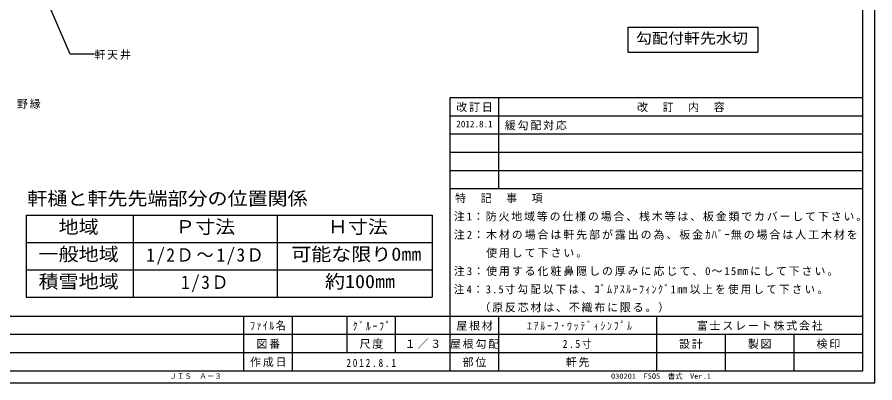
# Model space of a CAD drawing. Units: millimetres, scale not verified. Extents: x -1472 to 601, y -426 to 425.
# Drawn here: x -106 to 601, y -426 to -125 of the extents above; entities that cross this region are included whole.
import ezdxf
from ezdxf.enums import TextEntityAlignment as Align

# ---------------------------------------------------------------- set-up
doc = ezdxf.new("R2010")
doc.units = ezdxf.units.MM
doc.header["$LTSCALE"] = 3
for name, color, linetype in [('0-0_用紙', 7, 'Continuous'), ('0-7_文字', 7, 'Continuous'), ('0-8_寸法', 7, 'Continuous')]:
    doc.layers.add(name, color=color, linetype=linetype)
doc.styles.add('ＭＳ ゴシック', font='')
doc.styles.get('ＭＳ ゴシック').set_extended_font_data('MS Gothic')

msp = doc.modelspace()

# ---------------------------------------------------------------- linework, layer by layer
at = {"layer": '0-0_用紙', "color": 6}
for p, q in [((590.811, -416.041), (590.811, 415.311)), ((-590.811, -416.041), (590.811, -416.041))]:
    msp.add_line(p, q, dxfattribs=at)
at = {"layer": '0-0_用紙'}
for p, q in [((-590.811, -371.041), (590.811, -371.041)), ((80.811, -416.041), (80.811, -371.041)), ((165.811, -401.041), (165.811, -371.041)), ((250.811, -416.041), (250.811, -371.041)), ((420.811, -371.041), (420.811, -416.041)), ((-590.811, -386.041), (590.811, -386.041)), ((-590.811, -401.041), (590.811, -401.041))]:
    msp.add_line(p, q, dxfattribs=at)
at = {"layer": '0-0_用紙', "color": 4}
for p, q in [((120.811, -416.041), (120.811, -371.041)), ((205.811, -401.041), (205.811, -371.041)), ((290.811, -416.041), (290.811, -371.041)), ((477.478, -386.041), (477.478, -416.041)), ((534.144, -386.041), (534.144, -416.041))]:
    msp.add_line(p, q, dxfattribs=at)
at = {"layer": '0-0_用紙'}
msp.add_lwpolyline([(-600.811, -426.041), (600.811, -426.041), (600.811, 425.311)], dxfattribs=at)
at = {"layer": '0-7_文字'}
msp.add_lwpolyline([(-42.514, -155.461), (-62.514, -155.461), (-80.822, -112.719)], dxfattribs=at)
at = {"layer": '0-8_寸法'}
for p, q in [((250.811, -191.041), (590.811, -191.041)), ((250.811, -371.041), (250.811, -191.041)), ((250.811, -266.041), (590.811, -266.041)), ((-98.657, -288.018), (235.888, -288.018)), ((-98.657, -288.018), (-98.657, -355.518)), ((-10.426, -288.018), (-10.426, -355.518)), ((-10.426, -288.018), (-10.426, -355.518)), ((-10.426, -288.018), (-10.426, -355.518)), ((-10.426, -288.018), (-10.426, -355.518)), ((-10.426, -288.018), (-10.426, -355.518)), ((-10.426, -288.018), (-10.426, -355.518)), ((-10.426, -288.018), (-10.426, -355.518)), ((-10.426, -288.018), (-10.426, -355.518)), ((-10.426, -288.018), (-10.426, -355.518)), ((-10.426, -288.018), (-10.426, -355.518)), ((-10.426, -288.018), (-10.426, -355.518)), ((-10.426, -288.018), (-10.426, -355.518)), ((108.233, -288.018), (108.233, -355.518)), ((108.233, -288.018), (108.233, -355.518)), ((108.233, -288.018), (108.233, -355.518)), ((108.233, -288.018), (108.233, -355.518)), ((108.233, -288.018), (108.233, -355.518)), ((108.233, -288.018), (108.233, -355.518)), ((108.233, -288.018), (108.233, -355.518)), ((108.233, -288.018), (108.233, -355.518)), ((108.233, -288.018), (108.233, -355.518)), ((108.233, -288.018), (108.233, -355.518)), ((108.233, -288.018), (108.233, -355.518)), ((108.233, -288.018), (108.233, -355.518)), ((235.888, -288.018), (235.888, -355.518)), ((235.888, -288.018), (235.888, -355.518)), ((235.888, -288.018), (235.888, -355.518)), ((235.888, -288.018), (235.888, -355.518)), ((235.888, -288.018), (235.888, -355.518)), ((235.888, -288.018), (235.888, -355.518)), ((235.888, -288.018), (235.888, -355.518)), ((235.888, -288.018), (235.888, -355.518)), ((235.888, -288.018), (235.888, -355.518)), ((235.888, -288.018), (235.888, -355.518)), ((235.888, -288.018), (235.888, -355.518)), ((235.888, -288.018), (235.888, -355.518)), ((-98.657, -310.518), (235.888, -310.518)), ((-98.657, -333.018), (235.888, -333.018)), ((-98.657, -355.518), (235.888, -355.518))]:
    msp.add_line(p, q, dxfattribs=at)
at = {"layer": '0-8_寸法', "color": 4}
for p, q in [((290.811, -266.041), (290.811, -191.041)), ((250.811, -206.041), (590.811, -206.041)), ((250.811, -221.041), (590.811, -221.041)), ((250.811, -236.041), (590.811, -236.041)), ((250.811, -251.041), (590.811, -251.041))]:
    msp.add_line(p, q, dxfattribs=at)
at = {"layer": '0-8_寸法'}
msp.add_lwpolyline([(397.496, -133.006), (504.348, -133.006), (504.348, -153.917), (397.496, -153.917)], close=True, dxfattribs=at)

# ---------------------------------------------------------------- texts
at = {"layer": '0-0_用紙', "color": 4, "style": 'ＭＳ ゴシック'}
for s, p in [('ＪＩＳ\u3000Ａ－３', (19.405, -424.041)), ('030201\u3000FSOS\u3000書式\u3000Ver.1', (383.311, -424.041))]:
    msp.add_text(s, height=4.399, dxfattribs=at).set_placement(p, align=Align.BOTTOM_LEFT)
at = {"layer": '0-0_用紙', "char_height": 6.598, "attachment_point": 7, "style": 'ＭＳ ゴシック'}
for s, insert in [('\\T1.31;\\W0.9;ﾌｧｲﾙ名', (85.811, -383.041)), ('\\T1.39;\\W0.85;ｸﾞﾙｰﾌﾟ', (170.436, -383.041)), ('\\T1.17;屋根材', (255.811, -383.041)), ('\\T1.17;富士スレート株式会社', (454.061, -383.041)), ('\\T1.17;図番', (91.061, -398.041)), ('\\T1.17;尺度', (176.061, -398.041)), ('\\T1.17;１／３', (213.311, -398.041)), ('\\T1.17;屋根勾配', (250.561, -398.041)), ('\\T1.17;設計', (439.394, -398.041)), ('\\T1.17;製図', (496.061, -398.041)), ('\\T1.17;検印', (552.728, -398.041)), ('\\T1.17;作成日', (85.811, -413.041)), ('\\T1.17;部位', (261.061, -413.041))]:
    msp.add_mtext(s, dxfattribs=dict(at, insert=insert))
at = {"layer": '0-7_文字', "char_height": 6.598, "attachment_point": 7, "style": 'ＭＳ ゴシック'}
for s, insert in [('\\T1.17;軒天井', (-42.514, -159.961)), ('\\T1.17;野縁', (-106.33, -200.273)), ('\\T1.4;\\W0.85;ｴｱﾙｰﾌ･ｳｯﾃﾞｨｼﾝﾌﾟﾙ', (314.186, -383.041)), ('\\T1.3;\\W0.9;2.5寸', (343.436, -398.041)), ('\\T1.17;軒先', (346.061, -413.041))]:
    msp.add_mtext(s, dxfattribs=dict(at, insert=insert))
at = {"layer": '0-8_寸法', "style": 'ＭＳ ゴシック', "width": 1.1}
for s, height, p in [('勾配付軒先水切', 8.798, (403.837, -149.247)), ('軒樋と軒先先端部分の位置関係', 11, (-97.762, -283.002)), ('地域', 11, (-71.978, -306.341)), ('Ｐ寸法', 11, (24.073, -306.341)), ('Ｈ寸法', 11, (149.894, -306.341)), ('一般地域', 11, (-88.478, -328.841)), ('可能な限り0㎜', 11, (119.729, -328.841)), ('積雪地域', 11, (-88.478, -351.341)), ('約100㎜', 11, (147.603, -351.341))]:
    msp.add_text(s, height=height, dxfattribs=at).set_placement(p, align=Align.BOTTOM_LEFT)
at = {"layer": '0-8_寸法', "style": 'ＭＳ ゴシック'}
msp.add_text('2012.8.1', height=5.499, dxfattribs=at).set_placement((255.811, -217.291), align=Align.BOTTOM_LEFT)
at = {"layer": '0-8_寸法', "attachment_point": 7, "style": 'ＭＳ ゴシック'}
for s, insert, char_height in [('\\T1.17;改訂日', (255.811, -203.041), 6.598), ('\\T1.17;改\u3000訂\u3000内\u3000容', (404.811, -203.041), 6.598), ('\\T1.17;緩勾配対応', (295.811, -218.041), 6.598), ('\\T1.17;特\u3000記\u3000事\u3000項', (254.811, -278.041), 6.598), ('\\T1.17;注1：防火地域等の仕様の場合、桟木等は、板金類でカバーして下さい。', (253.798, -293.105), 6.598), ('\\T1.18;注2：木材の場合は軒先部が露出の為、板金ｶﾊﾞｰ無の場合は人工木材を', (253.798, -308.105), 6.598), ('\\T1.16;\\W0.95;1/2Ｄ～1/3Ｄ', (0.328, -328.841), 11), ('\\T1.18;\u3000\u3000\\~使用して下さい。', (253.798, -323.105), 6.598), ('\\T1.18;注3：使用する化粧鼻隠しの厚みに応じて、0～15㎜にして下さい。', (253.798, -338.105), 6.598), ('\\T1.17;\\W0.95;1/3Ｄ', (28.932, -351.341), 11), ('\\T1.23;\\W0.95;注4：3.5寸勾配以下は、ｺﾞﾑｱｽﾙｰﾌｨﾝｸﾞ1㎜以上を使用して下さい。', (253.798, -353.105), 6.598), ('\\T1.17;\u3000\u3000（原反芯材は、不織布に限る。）', (253.798, -368.105), 6.598), ('\\T1.39;\\W0.85;2012.8.1', (165.186, -413.041), 6.598)]:
    msp.add_mtext(s, dxfattribs=dict(at, insert=insert, char_height=char_height))

doc.saveas('drawing.dxf')
